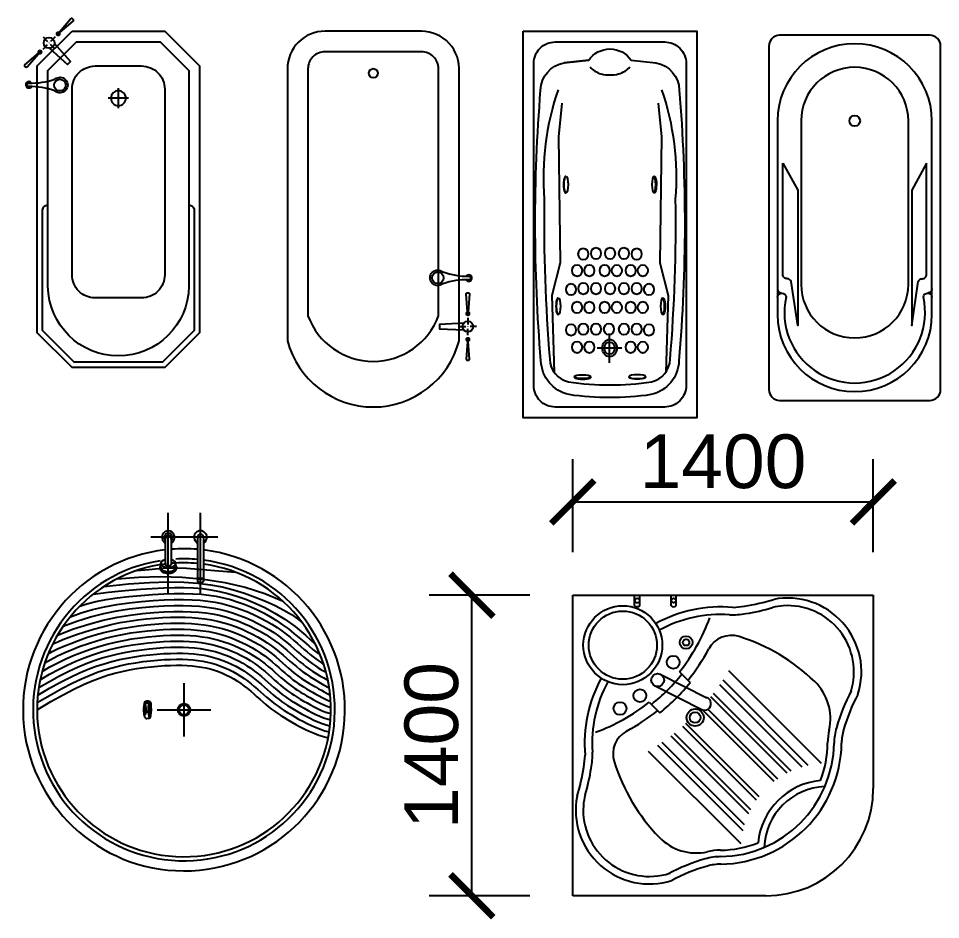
# Model space of a CAD drawing. Header units: millimetres. Extents: x 14385 to 129787, y 107826 to 186798.
# Drawn here: x 68139 to 72435, y 140286 to 144482 of the extents above; entities that cross this region are included whole.
import ezdxf

# ---------------------------------------------------------------- set-up
doc = ezdxf.new("R2010")
doc.units = ezdxf.units.MM
doc.header["$LTSCALE"] = 1000
doc.header["$PDMODE"] = 35
doc.linetypes.add('CENTER-1', pattern=[10, 6.25, -1.25, 1.25, -1.25])
doc.linetypes.add('DASHED', pattern=[0.75, 0.5, -0.25])
doc.layers.add('FF-FIXT', color=31, linetype='Continuous')
doc.layers.add('FF-TEXT', color=50, linetype='Continuous')
doc.styles.add('ar', font='arial.ttf')
doc.styles.add('ARI', font='arial.ttf', dxfattribs={"width": 0.8})
doc.dimstyles.new('1-100', dxfattribs={"dimscale": 100, "dimtxt": 2.5, "dimasz": 2, "dimexe": 2, "dimexo": 2, "dimgap": 0.6, "dimtad": 1, "dimdec": 0, "dimtxsty": 'ARI', "dimblk": 'ARCHTICK', "dimcen": 2.5, "dimclrd": 44, "dimclre": 44, "dimclrt": 50, "dimadec": 0, "dimazin": 0, "dimtfac": 1, "dimtdec": 0, "dimtmove": 0, "dimatfit": 3, "dimldrblk": 'DOT', "dimfxl": 0, "dimarcsym": 0})

# ---------------------------------------------------------------- blocks, each defined once
blk = doc.blocks.new('A$C340D4ADB')
at = {"color": 0, "linetype": 'Continuous'}
for p, q in [((0, -1400), (0, 0)), ((0, 0), (1400, 0)), ((1400, 0), (1400, -900)), ((900, -1400), (0, -1400))]:
    blk.add_line(p, q, dxfattribs=at)
at = {"color": 35, "linetype": 'Continuous'}
for p, q in [((288, -50), (288, 0)), ((312, -50), (312, 0)), ((458, -50), (458, 0)), ((482, -50), (482, 0))]:
    blk.add_line(p, q, dxfattribs=at)
at = {"color": 33, "linetype": 'Continuous'}
for p, q in [((407.1, -368.1), (625.3, -477.7)), ((497.8, -356.4), (547.6, -406.2)), ((383.2, -422.6), (601.3, -532.2)), ((356.4, -497.8), (406.2, -547.6))]:
    blk.add_line(p, q, dxfattribs=at)
at = {"color": 39}
for p, q in [((725.8, -351), (1157.2, -782.5)), ((684.3, -415.6), (1067.8, -799.1)), ((698.6, -394.5), (1095.7, -791.6)), ((642, -472.3), (997.6, -827.9)), ((654.4, -456.4), (1016.5, -818.6)), ((604.2, -533.5), (937.4, -866.7)), ((629.8, -530.8), (953.7, -854.7)), ((525.7, -596.4), (866.7, -937.4)), ((472.3, -642), (827.9, -997.6)), ((510.8, -609.8), (854.7, -953.7)), ((415.6, -684.3), (799.1, -1067.8)), ((456.4, -654.4), (818.6, -1016.5)), ((351, -725.8), (782.5, -1157.2)), ((394.5, -698.6), (791.6, -1095.7))]:
    blk.add_line(p, q, dxfattribs=at)
at = {"color": 35, "linetype": 'Continuous'}
for centre, radius in [((300, -25), 10.9), ((470, -25), 10.5), ((570, -570), 40), ((570, -570), 25)]:
    blk.add_circle(centre, radius, dxfattribs=at)
at = {"color": 0, "linetype": 'Continuous'}
blk.add_circle((233, -233), 183.9, dxfattribs=at)
at = {"color": 33, "linetype": 'Continuous'}
for centre, radius in [((233, -233), 158.9), ((528, -220.2), 30), ((528, -220.2), 15), ((467.8, -312.4), 30), ((395.4, -395.4), 30), ((312.4, -467.8), 30), ((220.2, -528), 30)]:
    blk.add_circle(centre, radius, dxfattribs=at)
at = {"color": 0, "linetype": 'Continuous'}
for centre, radius, start, end in [((634.2, 970.5), 1035.3, 279.2425, 286.9623), ((1001.1, -357.4), 343.8, 342.2749, 100.8814), ((690.6, -690.6), 635.8, 85.0385, 118.5509), ((720.1, 442.1), 500, 272.9229, 279.2425), ((634.2, 970.5), 1070.3, 279.2425, 286.0472), ((996.4, -288.8), 240, 93.9454, 106.0472), ((1001.1, -357.4), 308.8, 342.2749, 93.9454), ((690.6, -690.6), 600.8, 86.1931, 118.5955), ((746.5, 148.3), 240, 266.1931, 275.1211), ((720.1, 442.1), 535, 275.1211, 279.2425), ((690.6, -690.6), 635.8, 151.4491, 184.9615), ((690.6, -690.6), 600.8, 151.4045, 183.8069), ((2059.1, -854.1), 864.1, 151.7815, 164.1075), ((2059.1, -854.1), 829.1, 151.7815, 164.1075), ((1492.5, -692.8), 275, 164.1075, 179.1713), ((1492.5, -692.8), 240, 164.1075, 179.1713), ((681, -681), 536.6, 270.8287, 359.1713), ((681, -681), 571.6, 270.8287, 359.1713), ((-442.1, -720.1), 500, 350.7575, 357.0771), ((-442.1, -720.1), 535, 350.7575, 354.8789), ((-148.3, -746.5), 240, 354.8789, 3.8069), ((-970.5, -634.2), 1035.3, 343.0377, 350.7575), ((-970.5, -634.2), 1070.3, 343.9528, 350.7575), ((900, -900), 500, 270, 0), ((357.4, -1001.1), 343.8, 169.1186, 287.7251), ((288.8, -996.4), 240, 163.9528, 176.0546), ((357.4, -1001.1), 308.8, 176.0546, 287.7251), ((854.1, -2059.1), 864.1, 105.8925, 118.2185), ((692.8, -1492.5), 275, 90.8287, 105.8925), ((854.1, -2059.1), 829.1, 105.8925, 118.2185), ((692.8, -1492.5), 240, 90.8287, 105.8925)]:
    blk.add_arc(centre, radius, start, end, dxfattribs=at)
at = {"color": 35, "linetype": 'Continuous'}
for centre, radius, start, end in [((300, -27.9), 25.1, 241.4483, 298.5517), ((470, -36), 18.4, 229.3955, 310.6045), ((739, -307.5), 120, 72.5635, 151.6425), ((507.8, -1043.6), 891.6, 46.0017, 72.5635), ((-198.6, 198.6), 945.5, 321.0712, 331.6425), ((960.4, -574.9), 240, 347.5088, 46.0017), ((-198.6, 198.6), 945.5, 298.3575, 308.9288), ((307.5, -739), 120, 118.3575, 197.4365), ((1492.5, -692.8), 305, 167.5088, 179.1713), ((681, -681), 506.6, 338.9412, 359.1713), ((1043.6, -507.8), 891.6, 197.4365, 223.9983), ((1185.6, -1185.6), 324.2, 95.6405, 174.3595), ((1185.6, -1185.6), 294.2, 92.1649, 177.8351), ((574.9, -960.4), 240, 223.9983, 282.4912), ((681, -681), 506.6, 270.8287, 291.0588), ((692.8, -1492.5), 305, 90.8287, 102.4912)]:
    blk.add_arc(centre, radius, start, end, dxfattribs=at)
at = {"color": 33, "linetype": 'Continuous'}
for centre, radius, start, end in [((-198.6, 198.6), 890.5, 321.4478, 340.0302), ((-198.6, 198.6), 905.5, 308.6595, 321.3405), ((-198.6, 198.6), 960.5, 315, 320.9761), ((-198.6, 198.6), 890.5, 289.9698, 308.5522), ((-198.6, 198.6), 960.5, 309.0239, 315), ((614.2, -505.2), 30, 238.2263, 73.3359)]:
    blk.add_arc(centre, radius, start, end, dxfattribs=at)
blk = doc.blocks.new('做成ACAD TuKuai0254')
at = {"color": 39, "linetype": 'Continuous'}
for p, q in [((-99.2, 1664.6), (-214.1, 1652.7)), ((-2.1, 256.4), (-2.1, 392.4)), ((55.6, 324.4), (-59.7, 324.4))]:
    blk.add_line(p, q, dxfattribs=at)
at = {"linetype": 'Continuous'}
blk.add_lwpolyline([(-405, 1800), (405, 1800), (405, 0), (-405, 0)], close=True, dxfattribs=at)
blk.add_lwpolyline([(-255, 1750), (255, 1750, -0.414214), (355, 1650), (355, 150, -0.414214), (255, 50), (-255, 50, -0.414214), (-355, 150), (-355, 1650, -0.414214)], format="xyb", close=True, dxfattribs=at)
at = {"color": 33, "linetype": 'Continuous'}
blk.add_lwpolyline([(-99.2, 1664.6, -0.530187), (99.2, 1664.6), (214.1, 1652.7, -0.356255), (323.1, 1525.2, -0.041284), (321.4, 265.8, -0.343281), (190.7, 107.6, -0.073396), (-190.7, 107.6, -0.343281), (-321.4, 265.8, -0.041284), (-323.1, 1525.2, -0.356255), (-214.1, 1652.7), (-99.2, 1664.6)], format="xyb", dxfattribs=at)
at = {"color": 35, "linetype": 'Continuous'}
blk.add_lwpolyline([(-241.6, 1527.5, 0.104012), (-306, 1017.9, 0.024414), (-280.5, 273, 0.342901), (-193.6, 167.4, 0.074513), (193.6, 167.4, 0.342901), (280.5, 273, 0.024414), (306, 1017.9, 0.104012), (241.6, 1527.5, -1.403764)], format="xyb", dxfattribs=at)
at = {"color": 39, "linetype": 'Continuous'}
for points in [[(-224.2, 1465.1), (-239.6, 1307.6), (-232, 720.9), (-271.5, 569.9), (-259.6, 211.1)], [(224.2, 1465.1), (239.6, 1307.6), (232, 720.9), (271.5, 569.9), (259.6, 211.1)]]:
    blk.add_lwpolyline(points, dxfattribs=at)
for centre, major_axis, ratio, start_param, end_param in [((-38, 1689.6), (0, 84.8), 0.847222, 2.287321, 2.668584), ((38, 1689.6), (0, 84.8), 0.847222, 3.614601, 3.995864), ((-15.1, 1742.4), (0, 144.1), 0.847222, 2.668584, 2.932708), ((0, 1826.3), (0, 230), 0.847222, 2.932708, 3.141593), ((0, 1826.3), (0, 230), 0.847222, 3.141593, 3.350477), ((15.1, 1742.4), (0, 144.1), 0.847222, 3.350477, 3.614601), ((-207, 1085.8), (0, 38.3), 0.246195, 6.160095, 9.575607), ((-242.3, 519.2), (0, 38.3), 0.246195, 6.160095, 9.575607), ((-127.8, 188.7), (-38.3, 0), 0.246195, 6.160095, 9.575607)]:
    blk.add_ellipse(centre, major_axis=major_axis, ratio=ratio, start_param=start_param, end_param=end_param, dxfattribs=at)
for centre, major_axis, ratio in [((-204.5, 1086), (0, 38.3), 0.235898), ((-124.7, 762.5), (0, 27), 0.847222), ((-64.8, 765.3), (0, 27), 0.847222), ((0.7, 765.3), (0, 27), 0.847222), ((64.8, 765.3), (0, 27), 0.847222), ((124.7, 762.5), (0, 27), 0.847222), ((-153.1, 685.3), (0, 27), 0.847222), ((-96.1, 685.3), (0, 27), 0.847222), ((-25, 685.3), (0, 27), 0.847222), ((32, 685.3), (0, 27), 0.847222), ((96.1, 685.3), (0, 27), 0.847222), ((153.1, 685.3), (0, 27), 0.847222), ((-181.4, 597.5), (0, 27), 0.847222), ((-124.5, 601.2), (0, 27), 0.847222), ((-64.8, 601.2), (0, 27), 0.847222), ((0.7, 601.2), (0, 27), 0.847222), ((64.8, 601.2), (0, 27), 0.847222), ((124.5, 601.2), (0, 27), 0.847222), ((181.4, 597.5), (0, 27), 0.847222), ((-239.8, 519.3), (0, 38.3), 0.235898), ((-153.1, 513.8), (0, 27), 0.847222), ((-96.1, 513.8), (0, 27), 0.847222), ((-25, 513.8), (0, 27), 0.847222), ((32, 513.8), (0, 27), 0.847222), ((96.1, 513.8), (0, 27), 0.847222), ((153.1, 513.8), (0, 27), 0.847222), ((-181.4, 408.9), (0, 27), 0.847222), ((-124.5, 412.6), (0, 27), 0.847222), ((-64.8, 412.6), (0, 27), 0.847222), ((-5.1, 412.6), (0, 27), 0.847222), ((64.8, 412.6), (0, 27), 0.847222), ((124.5, 412.6), (0, 27), 0.847222), ((181.4, 408.9), (0, 27), 0.847222), ((-153.1, 328.5), (0, 27), 0.847222), ((-96.1, 328.5), (0, 27), 0.847222), ((96.1, 328.5), (0, 27), 0.847222), ((153.1, 328.5), (0, 27), 0.847222), ((-128, 191.3), (-38.3, 0), 0.235898)]:
    blk.add_ellipse(centre, major_axis=major_axis, ratio=ratio, dxfattribs=at)
at = {"color": 39, "linetype": 'Continuous', "extrusion": (0, 0, -1)}
for centre, major_axis in [((204.5, 1086), (0, 38.3)), ((245, 519.3), (0, 38.3)), ((128, 191.3), (38.3, 0))]:
    blk.add_ellipse(centre, major_axis=major_axis, ratio=0.235898, dxfattribs=at)
for centre, major_axis in [((207, 1085.8), (0, 38.3)), ((247.5, 519.2), (0, 38.3)), ((127.8, 188.7), (38.3, 0))]:
    blk.add_ellipse(centre, major_axis=major_axis, ratio=0.246195, start_param=6.160095, end_param=9.575607, dxfattribs=at)
at = {"color": 35, "linetype": 'Continuous'}
for major_axis in [(0, 40.2), (0, 28.4)]:
    blk.add_ellipse((-2.1, 324.3), major_axis=major_axis, ratio=0.847222, dxfattribs=at)
blk = doc.blocks.new('做成ACAD TuKuai0253')
at = {"linetype": 'Continuous'}
blk.add_lwpolyline([(-350, 0), (350, 0, 0.414214), (400, 50), (400, 1650, 0.414214), (350, 1700), (-350, 1700, 0.414214), (-400, 1650), (-400, 50, 0.414214)], format="xyb", close=True, dxfattribs=at)
at = {"color": 33, "linetype": 'Continuous'}
for points in [[(-360, 1301.7), (-360, 399.7, 0.997226), (360, 399.7), (360, 1301.7, 0.997226), (-360, 1301.7, 1.002782)], [(-360, 519.7, 0.414214), (-340, 499.7, 1)], [(360, 519.7, -0.414214), (340, 499.7, -1)], [(-360, 479.7, -1), (-320, 479.7, 1.24688), (320, 479.7, -1), (360, 479.7, 0)]]:
    blk.add_lwpolyline(points, format="xyb", dxfattribs=at)
at = {"color": 35, "linetype": 'Continuous'}
blk.add_lwpolyline([(-250, 1301.7), (-250, 539.7, 0.996008), (250, 539.7), (250, 1301.7, 0.996008), (-250, 1301.7, 0.002)], format="xyb", dxfattribs=at)
at = {"color": 39, "linetype": 'Continuous'}
for points in [[(-334.6, 1104.7), (-265.7, 978.4), (-265.7, 348.8), (-295.9, 553.2, 0.312485), (-314.6, 566.2, -0.414214), (-334.6, 586.2), (-334.6, 1104.7)], [(334.6, 1104.7), (265.7, 978.4), (265.7, 348.8), (295.9, 553.2, -0.312485), (314.6, 566.2, 0.414214), (334.6, 586.2), (334.6, 1104.7)]]:
    blk.add_lwpolyline(points, format="xyb", dxfattribs=at)
blk.add_circle((0, 1301.5), 25, dxfattribs=at)
blk = doc.blocks.new('做成ACAD TuKuai0068')
at = {"linetype": 'Continuous'}
for points in [[(-69.2, 130.3), (-151.5, 124.3, -0.422988), (-156.7, 129.3), (-156.7, 134.3, -0.422988), (-151.5, 139.3), (-69.2, 133.3)], [(69.2, 130.3), (151.5, 124.3, 0.422988), (156.7, 129.3), (156.7, 134.3, 0.422988), (151.5, 139.3), (69.2, 133.3)]]:
    blk.add_lwpolyline(points, format="xyb", dxfattribs=at)
at = {"color": 8, "linetype": 'Continuous'}
for points, const_width in [([(-60.2, 137.8, -1), (-60.2, 125.8, -1)], 12), ([(-1.2, 131.8, 1), (1.2, 131.8, 1)], 2.5), ([(60.2, 137.8, 1), (60.2, 125.8, 1)], 12)]:
    blk.add_lwpolyline(points, format="xyb", close=True, dxfattribs=dict(at, const_width=const_width))
for points in [[(-40, 131.8), (-10, 131.8)], [(0, 171.8), (0, 141.8)], [(40, 131.8), (10, 131.8)], [(0, 91.8), (0, 121.8)]]:
    blk.add_lwpolyline(points, dxfattribs=at)
at = {"linetype": 'Continuous'}
blk.add_lwpolyline([(-15.9, 112.5), (-10, 0), (10, 0), (15.9, 112.5)], dxfattribs=at)
blk.add_circle((0, 131.8), 25, dxfattribs=at)
blk = doc.blocks.new('做成ACAD TuKuai0071')
at = {"linetype": 'Continuous'}
blk.add_lwpolyline([(-6.9, 144.6, -1.069022), (9.2, 144.4, 0.091168), (27.5, 23.6, -2.176466), (-27.5, 23.6, 0.091965), (-6.9, 144.6, 137.730574)], format="xyb", dxfattribs=at)
at = {"color": 8, "linetype": 'Continuous'}
blk.add_circle((0, 0), 27.1, dxfattribs=at)
at = {"linetype": 'Continuous'}
blk.add_arc((1.2, 144.3), 14.8, 301.9688, 235.9087, dxfattribs=at)
blk = doc.blocks.new('做成ACAD TuKuai0370')
at = {"linetype": 'Continuous'}
for points in [[(-189.9, -400, 0.436494), (0, -224.7), (0, 224.7, 0.414214), (-175.3, 400), (-1441.7, 400, 0.770383), (-1441.7, -400), (-182.6, -400)], [(-175.3, -304.3, 0.414214), (-95.6, -224.7), (-95.6, 224.7, 0.414214), (-175.3, 304.3), (-1324.8, 304.3, 0.698236), (-1324.8, -304.3), (-175.3, -304.3)]]:
    blk.add_lwpolyline(points, format="xyb", dxfattribs=at)
blk.add_circle((-195.6, 0), 21.2, dxfattribs=at)
at = {"linetype": 'Continuous', "rotation": 180}
for name, p in [('做成ACAD TuKuai0071', (-1148.2, -301)), ('做成ACAD TuKuai0068', (-1375.3, -309.1))]:
    blk.add_blockref(name, p, dxfattribs=at)
blk = doc.blocks.new('做成ACAD TuKuai0369')
at = {"color": 39, "linetype": 'Continuous'}
for p, q in [((312, 47.6), (312, -47.6)), ((358.4, 0), (265.6, 0))]:
    blk.add_line(p, q, dxfattribs=at)
at = {"linetype": 'Continuous'}
for points in [[(0, -216), (0, 216), (162, 378), (1404, 378), (1566, 216), (1566, -216), (1404, -378), (162, -378), (0, -216)], [(79.5, -320.5), (154.9, -236.8), (140.7, -222.6), (57, -298)]]:
    blk.add_lwpolyline(points, dxfattribs=at)
at = {"color": 39, "linetype": 'Continuous'}
blk.add_lwpolyline([(809.5, 328, -0.433873), (833.8, 353), (1393.6, 353), (1541, 205.6), (1541, -205.6), (1393.6, -353), (832.9, -353, -0.421817), (809.5, -328, 0.421817)], format="xyb", dxfattribs=at)
at = {"color": 33, "linetype": 'Continuous'}
blk.add_lwpolyline([(1188, 328, -0.987805), (1188, -328), (182.7, -328), (50, -195.3), (50, 195.3), (182.7, 328), (1188, 328)], format="xyb", dxfattribs=at)
at = {"color": 35, "linetype": 'Continuous'}
blk.add_lwpolyline([(162, -108), (162, 108, -0.414214), (270, 216), (1134, 216, -0.414214), (1242, 108), (1242, -108, -0.414214), (1134, -216), (270, -216, -0.414214), (162, -108, -1)], format="xyb", dxfattribs=at)
at = {"linetype": 'Continuous'}
for points in [[(6.7, -272.9), (-47.3, -210.5, 0.422988), (-54.4, -210.4), (-57.9, -213.9, 0.422988), (-57.8, -221), (4.6, -275)], [(257.7, -417, -1.069022), (241.6, -416.9, 0.091168), (223.3, -296.1, -2.176466), (278.3, -296.1, 0.091965), (257.7, -417, 137.730574)], [(104.6, -370.7), (167, -424.7, -0.422988), (167.1, -431.9), (163.6, -435.4, -0.422988), (156.4, -435.3), (102.4, -372.9)]]:
    blk.add_lwpolyline(points, format="xyb", dxfattribs=at)
at = {"color": 8, "linetype": 'Continuous'}
for points, const_width in [([(7.8, -284.6, 1), (16.3, -276.1, 1)], 12), ([(55.5, -323.8, 1), (53.7, -322, 1)], 2.5), ([(92.9, -369.7, -1), (101.4, -361.2, -1)], 12)]:
    blk.add_lwpolyline(points, format="xyb", close=True, dxfattribs=dict(at, const_width=const_width))
at = {"color": 39, "linetype": 'Continuous'}
for points in [[(26.3, -294.6), (47.5, -315.8)], [(82.9, -294.6), (61.7, -315.8)], [(26.3, -351.2), (47.5, -330)], [(82.9, -351.2), (61.7, -330)]]:
    blk.add_lwpolyline(points, dxfattribs=at)
blk.add_circle((250.8, -272.5), 27.1, dxfattribs=at)
at = {"linetype": 'Continuous'}
blk.add_circle((54.6, -322.9), 25, dxfattribs=at)
blk.add_arc((249.6, -416.8), 14.8, 121.9688, 55.9087, dxfattribs=at)
at = {"color": 39, "linetype": 'Continuous', "extrusion": (0, 0, -1)}
blk.add_ellipse((312, 0), major_axis=(24.6, 24.6), ratio=1, start_param=-0.785398, end_param=5.497787, dxfattribs=at)
blk = doc.blocks.new('_ArchTick')
at = {"color": 0, "linetype": 'ByBlock', "const_width": 0.15}
blk.add_lwpolyline([(-0.5, -0.5), (0.5, 0.5)], dxfattribs=at)
blk = doc.blocks.new('*D471')
at = {"layer": 'DEFPOINTS', "color": 0}
for p in [(70251.5, 141796.6), (70721.5, 141796.6), (70721.5, 140396.6)]:
    blk.add_point(p, dxfattribs=at)
at = {"layer": 'FF-TEXT', "color": 44, "lineweight": -2}
for p, q in [((70521.5, 141796.6), (70051.5, 141796.6)), ((70251.5, 140396.6), (70251.5, 141796.6)), ((70521.5, 140396.6), (70051.5, 140396.6))]:
    blk.add_line(p, q, dxfattribs=at)
at = {"layer": 'FF-TEXT', "color": 44, "lineweight": -2, "xscale": 200, "yscale": 200, "zscale": 200}
for p, rotation in [((70251.5, 141796.6), 90), ((70251.5, 140396.6), 270)]:
    blk.add_blockref('_ArchTick', p, dxfattribs=dict(at, rotation=rotation))
at = {"layer": 'FF-TEXT', "color": 50, "insert": (70063.9, 141096.6), "char_height": 250, "attachment_point": 5, "rotation": 90, "style": 'ar'}
blk.add_mtext('1400', dxfattribs=at)
blk = doc.blocks.new('_Dot')
at = {"color": 0, "linetype": 'ByBlock', "lineweight": -2}
blk.add_line((-0.5, 0), (-1, 0), dxfattribs=at)
at = {"color": 0, "linetype": 'ByBlock', "const_width": 0.5}
blk.add_lwpolyline([(-0.25, 0, 1), (0.25, 0, 1)], format="xyb", close=True, dxfattribs=at)
blk = doc.blocks.new('*D472')
at = {"layer": 'DEFPOINTS', "color": 0}
for p in [(72121.5, 142230.6), (70721.5, 141796.6), (72121.5, 141796.6)]:
    blk.add_point(p, dxfattribs=at)
at = {"layer": 'FF-TEXT', "color": 44, "lineweight": -2}
for p, q in [((70721.5, 141996.6), (70721.5, 142430.6)), ((72121.5, 141996.6), (72121.5, 142430.6)), ((70721.5, 142230.6), (72121.5, 142230.6))]:
    blk.add_line(p, q, dxfattribs=at)
at = {"layer": 'FF-TEXT', "color": 44, "lineweight": -2, "xscale": 200, "yscale": 200, "zscale": 200, "rotation": 180}
blk.add_blockref('_ArchTick', (70721.5, 142230.6), dxfattribs=at)
at = {"layer": 'FF-TEXT', "color": 44, "lineweight": -2, "xscale": 200, "yscale": 200, "zscale": 200}
blk.add_blockref('_ArchTick', (72121.5, 142230.6), dxfattribs=at)
at = {"layer": 'FF-TEXT', "color": 50, "insert": (71421.5, 142418.2), "char_height": 250, "attachment_point": 5, "style": 'ar'}
blk.add_mtext('1400', dxfattribs=at)
blk = doc.blocks.new('A$C79C57A39')
at = {"color": 39, "linetype": 'Continuous'}
for p, q in [((288.7, 625.2), (288.7, 646.2)), ((292.5, 625.4), (292.5, 646.4)), ((275.4, 642.7), (327.4, 642.7))]:
    blk.add_line(p, q, dxfattribs=at)
at = {"color": 39, "linetype": 'CENTER-1', "ltscale": 5}
for p, q in [((1103.2, 302.6), (1103.2, 614.1)), ((299.8, 584.9), (299.8, 335.7)), ((836.1, 533.3), (1217, 533.3)), ((424.4, 460.3), (175.2, 460.3)), ((836.1, 383.3), (1217, 383.3))]:
    blk.add_line(p, q, dxfattribs=at)
at = {"linetype": 'Continuous'}
for p, q in [((943, 562.1), (939.5, 555.5)), ((945, 564.9), (943, 562.1)), ((949.5, 568.9), (945, 564.9)), ((953.6, 570.7), (949.5, 568.9)), ((956.7, 571.1), (953.6, 570.7)), ((961.8, 571.1), (956.7, 571.1)), ((961.8, 571.1), (956.7, 571.1)), ((963.6, 571), (961.8, 571.1)), ((961.8, 568.3), (981.7, 568.3)), ((967.1, 569.9), (963.6, 571)), ((969.8, 568.3), (967.1, 569.9)), ((981.7, 568.3), (969.8, 568.3)), ((1091.3, 560.8), (1079.5, 551.7)), ((1103.2, 563.3), (1091.3, 560.8)), ((1115.7, 560.6), (1103.2, 563.3)), ((1124.3, 554.7), (1115.7, 560.6)), ((936.1, 535.9), (935.5, 530.2)), ((935.5, 530.2), (936.6, 521.1)), ((937.7, 550.2), (936.1, 542.7)), ((936.1, 542.7), (936.1, 535.9)), ((936.6, 521.1), (937.5, 517)), ((937.5, 517), (939.6, 511)), ((939.5, 555.5), (937.7, 550.2)), ((1094.2, 547.3), (975, 547.3)), ((1094.2, 519.3), (975, 519.3)), ((1079.5, 551.7), (1076.7, 547.3)), ((1076.7, 519.3), (1081, 513.2)), ((1129.4, 548), (1124.3, 554.7)), ((1126.9, 514.9), (1131.5, 523.2)), ((1132, 541.9), (1129.4, 548)), ((1131.5, 523.2), (1133.2, 533.3)), ((1133.2, 535.9), (1132, 541.9)), ((1133.2, 533.3), (1133.2, 535.9)), ((939.6, 511), (942.1, 506)), ((942.1, 506), (946.7, 500)), ((946.7, 500), (950.4, 497.3)), ((950.4, 497.3), (953.8, 495.9)), ((953.8, 495.9), (956.7, 495.6)), ((961.8, 495.6), (956.7, 495.6)), ((956.7, 495.6), (959.3, 495.6)), ((959.3, 495.6), (961.8, 495.6)), ((961.8, 498.3), (981.7, 498.3)), ((961.8, 495.6), (965, 496)), ((965, 496), (968.3, 497.4)), ((968.3, 497.4), (969.8, 498.3)), ((969.8, 498.3), (981.7, 498.3)), ((1081, 513.2), (1089.2, 506.8)), ((1089.2, 506.8), (1097.5, 503.9)), ((1097.5, 503.9), (1107.8, 503.7)), ((1107.8, 503.7), (1120.2, 508.6)), ((1120.2, 508.6), (1126.9, 514.9)), ((893.5, 387.5), (893.3, 385.2)), ((894.3, 392), (893.5, 387.5)), ((895, 394.3), (894.3, 392)), ((895.7, 395.6), (895, 394.3)), ((896.5, 396.7), (895.7, 395.6)), ((897.2, 397.2), (896.5, 396.7)), ((898, 397.3), (897.2, 397.2)), ((908.2, 397.3), (898, 397.3)), ((908.2, 397.3), (898, 397.3)), ((908.2, 369.3), (908.2, 397.3)), ((908.2, 396.3), (908.2, 397.3)), ((911.2, 396.3), (908.2, 396.3)), ((911.2, 396.3), (908.2, 396.3)), ((1103.2, 397.3), (911.2, 397.3)), ((911.2, 369.3), (911.2, 397.3)), ((911.2, 397.3), (911.2, 396.3)), ((1079.2, 401.2), (1076.7, 397.3)), ((1082.2, 404.7), (1079.2, 401.2)), ((1087.6, 408.9), (1082.2, 404.7)), ((1095.3, 412.3), (1087.6, 408.9)), ((1103.2, 412.9), (1095.3, 412.3)), ((1108.5, 412.9), (1103.2, 412.9)), ((1115.8, 410.6), (1108.5, 412.9)), ((1122.2, 406.6), (1115.8, 410.6)), ((1127.1, 401.6), (1122.2, 406.6)), ((1130.5, 395.8), (1127.1, 401.6)), ((1132.5, 390.1), (1130.5, 395.8)), ((1132.6, 383.3), (1132.5, 390.1)), ((893.3, 385.2), (893.3, 383.3)), ((893.3, 383.3), (893.3, 380.6)), ((893.3, 380.6), (893.9, 376.2)), ((893.9, 376.2), (894.9, 372.6)), ((894.9, 372.6), (896.1, 370.4)), ((896.1, 370.4), (896.7, 369.8)), ((896.7, 369.8), (897.5, 369.4)), ((897.5, 369.4), (898, 369.3)), ((908.2, 369.3), (898, 369.3)), ((898, 369.3), (908.2, 369.3)), ((911.2, 370.3), (908.2, 370.3)), ((908.2, 369.3), (908.2, 370.3)), ((908.2, 370.3), (911.2, 370.3)), ((911.2, 370.3), (911.2, 369.3)), ((1103.2, 369.3), (911.2, 369.3)), ((1076.7, 369.3), (1082.1, 362)), ((1082.1, 362), (1089.8, 356.5)), ((1089.8, 356.5), (1098.7, 353.7)), ((1098.7, 353.7), (1103.2, 353.7)), ((1103.2, 353.7), (1111.5, 354.5)), ((1111.5, 354.5), (1121.3, 359.4)), ((1121.3, 359.4), (1127.4, 365.6)), ((1127.4, 365.6), (1131, 371.9)), ((1131, 371.9), (1132.6, 376.9)), ((1132.6, 376.9), (1132.6, 383.3))]:
    blk.add_line(p, q, dxfattribs=at)
at = {"color": 39, "linetype": 'DASHED', "ltscale": 30}
for points in [[(299.8, 1144.6), (337.8, 1080.2), (369.7, 1023.5), (396.1, 973.4), (417.7, 928.7), (435.3, 888.3), (449.4, 851.1), (460.9, 816), (470.5, 781.8), (478.6, 747.7), (485.7, 713.6), (491.6, 679.7), (496.4, 646.4), (500.3, 613.8), (503.3, 582.2), (505.4, 551.8), (506.7, 522.8), (507.3, 495.5), (507.2, 469.7), (506.3, 445.2), (504.6, 421.9), (502.1, 399.7), (498.9, 378.4), (494.8, 357.9), (489.9, 337.9), (484.1, 318.4), (477.5, 299.3), (470, 280.7), (461.8, 262.6), (452.9, 244.9), (443.3, 227.7), (432.9, 211), (422, 194.9), (410.4, 179.2), (398.3, 164), (386, 149.3), (373.5, 134.8), (360.9, 120.7), (348.6, 106.8), (336.5, 93.1), (325, 79.4), (314, 65.8), (303.4, 52.1), (293.3, 38.1), (283.3, 23.6), (273.4, 8.6), (263.5, -7.3), (253.4, -24), (242.9, -41.9), (232, -61), (221, -81.2), (210.2, -102.2), (199.9, -123.7), (190.4, -145.7), (182, -167.8), (175, -189.9), (169.9, -211.7)], [(333.1, 1143.8), (368.5, 1083.8), (398.5, 1030.1), (423.7, 981.8), (444.6, 938), (461.8, 897.8), (476, 860.2), (487.7, 824.3), (497.5, 789.2), (506, 754.1), (513.2, 719), (519.2, 684.3), (524.2, 650.1), (528.2, 616.6), (531.2, 584.1), (533.4, 552.8), (534.7, 522.9), (535.3, 494.6), (535.1, 467.9), (534.2, 442.4), (532.4, 418.2), (529.8, 395), (526.3, 372.7), (522, 351.1), (516.8, 330.1), (510.7, 309.5), (503.7, 289.4), (495.8, 269.7), (487.2, 250.6), (477.8, 232), (467.8, 213.9), (457, 196.4), (445.7, 179.6), (433.8, 163.4), (421.4, 147.7), (408.9, 132.6), (396.2, 117.9), (383.5, 103.6), (371.1, 89.6), (359, 75.9), (347.5, 62.4), (336.6, 48.9), (326.2, 35.5), (316.2, 21.8), (306.5, 7.7), (296.9, -6.9), (287.3, -22.2), (277.5, -38.4), (267.4, -55.7), (256.9, -74), (246.3, -93.4), (235.9, -113.5), (226, -134.1), (216.9, -154.9), (208.9, -175.7), (202.4, -196.3), (197.6, -216.4)], [(367.5, 1141.3), (399.9, 1086.1), (427.8, 1035.9), (451.5, 989.7), (471.6, 947.1), (488.5, 907.1), (502.6, 869.2), (514.5, 832.6), (524.6, 796.5), (533.3, 760.5), (540.7, 724.5), (546.9, 688.9), (552, 653.7), (556.1, 619.4), (559.2, 586), (561.4, 553.8), (562.7, 523), (563.3, 493.8), (563.1, 466.1), (562.1, 439.7), (560.2, 414.5), (557.5, 390.3), (553.8, 366.9), (549.3, 344.3), (543.7, 322.2), (537.3, 300.6), (529.9, 279.4), (521.6, 258.7), (512.6, 238.6), (502.8, 219), (492.3, 200.1), (481.1, 181.8), (469.4, 164.3), (457.2, 147.5), (444.6, 131.4), (431.7, 115.9), (418.9, 101), (406.1, 86.5), (393.6, 72.5), (381.5, 58.8), (370, 45.3), (359.2, 32.1), (349, 18.8), (339.2, 5.5), (329.7, -8.2), (320.3, -22.4), (311, -37.2), (301.6, -52.8), (291.9, -69.4), (281.8, -87), (271.6, -105.6), (261.7, -124.8), (252.2, -144.3), (243.6, -163.8), (236, -183.2), (229.9, -202), (225.5, -220.1)], [(403, 1136.8), (432.1, 1087.2), (457.5, 1040.8), (479.6, 997.2), (498.7, 955.9), (515.2, 916.4), (529.2, 878.2), (541.3, 840.8), (551.6, 803.8), (560.6, 766.9), (568.2, 730), (574.6, 693.4), (579.8, 657.4), (584, 622.2), (587.2, 587.9), (589.4, 554.8), (590.8, 523.1), (591.3, 493), (591.1, 464.3), (590, 436.9), (588, 410.7), (585.1, 385.5), (581.3, 361.2), (576.5, 337.5), (570.7, 314.4), (563.9, 291.7), (556.1, 269.5), (547.4, 247.8), (537.9, 226.6), (527.7, 206.1), (516.8, 186.3), (505.2, 167.2), (493.1, 149), (480.5, 131.6), (467.7, 115), (454.6, 99.2), (441.6, 84), (428.7, 69.4), (416.1, 55.3), (404, 41.6), (392.5, 28.3), (381.8, 15.2), (371.7, 2.2), (362.1, -10.8), (352.9, -24.1), (343.8, -37.8), (334.8, -52.1), (325.7, -67.1), (316.4, -83.1), (306.7, -100.1), (297, -117.8), (287.4, -136), (278.4, -154.3), (270.2, -172.5), (263.2, -190.1), (257.6, -206.9), (253.7, -222.6)], [(439.9, 1130.1), (465.2, 1086.8), (487.9, 1044.9), (508.1, 1004.2), (526.1, 964.5), (541.9, 925.5), (555.9, 887.1), (568.1, 849.1), (578.7, 811.2), (587.9, 773.3), (595.7, 735.5), (602.3, 698), (607.6, 661.1), (611.9, 625), (615.1, 589.8), (617.4, 555.8), (618.8, 523.2), (619.3, 492.1), (619, 462.5), (617.9, 434.2), (615.8, 407), (612.8, 380.8), (608.8, 355.4), (603.7, 330.7), (597.6, 306.6), (590.5, 282.8), (582.3, 259.5), (573.2, 236.8), (563.3, 214.6), (552.6, 193.2), (541.3, 172.5), (529.3, 152.6), (516.8, 133.7), (503.9, 115.7), (490.8, 98.7), (477.5, 82.5), (464.3, 67.1), (451.3, 52.3), (438.6, 38.1), (426.5, 24.5), (415.1, 11.2), (404.4, -1.7), (394.5, -14.4), (385.1, -27.1), (376, -40), (367.3, -53.3), (358.6, -67), (349.8, -81.5), (340.8, -96.8), (331.6, -113.1), (322.3, -130), (313.2, -147.1), (304.6, -164.2), (297, -180.8), (290.4, -196.5), (285.4, -211), (282.1, -223.9)], [(478.3, 1120.9), (499.3, 1084.7), (518.8, 1047.9), (536.9, 1010.5), (553.6, 972.7), (568.8, 934.5), (582.6, 896), (594.9, 857.3), (605.7, 818.5), (615.2, 779.7), (623.2, 740.9), (629.9, 702.6), (635.4, 664.8), (639.8, 627.7), (643.1, 591.7), (645.4, 556.8), (646.8, 523.3), (647.3, 491.3), (647, 460.7), (645.8, 431.4), (643.6, 403.2), (640.4, 376), (636.2, 349.7), (631, 323.9), (624.6, 298.7), (617.1, 273.9), (608.5, 249.6), (599, 225.8), (588.7, 202.6), (577.6, 180.2), (565.8, 158.6), (553.4, 138), (540.5, 118.4), (527.3, 99.9), (513.9, 82.4), (500.4, 65.8), (487, 50.1), (473.8, 35.2), (461.1, 21), (449, 7.3), (437.6, -5.8), (427, -18.6), (417.2, -31), (408, -43.4), (399.2, -56), (390.7, -68.7), (382.3, -82), (373.9, -95.9), (365.3, -110.5), (356.5, -126.1), (347.6, -142.1), (339, -158.2), (330.9, -174), (323.8, -188.9), (317.8, -202.5), (313.3, -214.4), (310.7, -224)], [(518.5, 1108.7), (534.6, 1080.6), (550.5, 1049.6), (566.2, 1016.1), (581.3, 980.6), (595.7, 943.3), (609.3, 904.9), (621.7, 865.6), (632.8, 825.9), (642.5, 786.1), (650.7, 746.4), (657.6, 707.2), (663.2, 668.5), (667.7, 630.5), (671.1, 593.6), (673.4, 557.8), (674.8, 523.3), (675.4, 490.4), (675, 458.9), (673.7, 428.6), (671.4, 399.5), (668.1, 371.3), (663.7, 343.9), (658.2, 317.2), (651.5, 290.9), (643.7, 265), (634.8, 239.6), (624.8, 214.8), (614, 190.7), (602.5, 167.3), (590.3, 144.8), (577.5, 123.4), (564.3, 103.1), (550.7, 84), (537, 66), (523.3, 49.1), (509.7, 33.2), (496.4, 18.1), (483.6, 3.8), (471.5, -9.8), (460.1, -22.9), (449.6, -35.4), (440, -47.7), (431, -59.8), (422.4, -71.9), (414.2, -84.2), (406.1, -96.9), (398, -110.2), (389.8, -124.2), (381.4, -139), (372.9, -154.2), (364.7, -169.3), (357.2, -183.6), (350.6, -196.6), (345.3, -207.9), (341.5, -216.9), (339.6, -222.9)], [(561, 1092.8), (571.4, 1074), (583.2, 1049.7), (596, 1020.8), (609.3, 988), (622.8, 952), (636, 913.7), (648.5, 873.8), (659.9, 833.2), (669.8, 792.4), (678.2, 751.9), (685.3, 711.7), (691, 672.1), (695.6, 633.3), (699, 595.5), (701.4, 558.8), (702.8, 523.4), (703.4, 489.6), (703, 457.1), (701.6, 425.9), (699.2, 395.8), (695.7, 366.6), (691.2, 338.1), (685.4, 310.4), (678.5, 283.1), (670.3, 256.1), (661, 229.7), (650.6, 203.8), (639.4, 178.7), (627.4, 154.4), (614.8, 131), (601.6, 108.8), (588, 87.8), (574.1, 68.1), (560.1, 49.7), (546.2, 32.4), (532.4, 16.2), (519, 1), (506.1, -13.4), (494, -27), (482.6, -39.9), (472.3, -52.3), (462.7, -64.3), (453.9, -76.1), (445.6, -87.8), (437.6, -99.7), (429.9, -111.9), (422.2, -124.6), (414.3, -137.9), (406.2, -152), (398.2, -166.3), (390.5, -180.2), (383.5, -193), (377.5, -204.1), (372.8, -212.8), (369.8, -218.6), (368.7, -220.6)], [(606.3, 1072.1), (610.1, 1064.2), (617.1, 1047.9), (626.5, 1024.3), (637.7, 994.8), (650, 960.4), (662.8, 922.4), (675.3, 882.1), (686.9, 840.5), (697.1, 798.8), (705.7, 757.4), (713, 716.3), (718.9, 675.8), (723.5, 636.1), (727, 597.4), (729.4, 559.8), (730.9, 523.5), (731.4, 488.7), (730.9, 455.3), (729.5, 423.1), (727, 392), (723.4, 361.8), (718.6, 332.4), (712.7, 303.6), (705.4, 275.2), (696.9, 247.3), (687.2, 219.7), (676.4, 192.8), (664.8, 166.7), (652.3, 141.4), (639.3, 117.2), (625.7, 94.2), (611.7, 72.5), (597.5, 52.2), (583.2, 33.2), (568.8, 15.4), (554.6, -1.6), (540.5, -17.7), (526.8, -33.3), (513.5, -48.6), (500.8, -63.6), (488.7, -78.6), (477, -94), (465.5, -110.2), (454, -127.5), (442.2, -146.4), (429.8, -167.2), (416.8, -190.4), (402.8, -216.3)], [(647.8, 1049.5), (676.2, 975.2), (699.1, 904.1), (717.2, 836.3), (731, 772), (741.1, 711.2), (748.3, 654.2), (752.9, 601), (755.8, 551.9), (757.3, 506.9), (757.6, 465.5), (756.6, 427.3), (754.4, 391.8), (750.9, 358.6), (746.1, 327.1), (739.9, 296.8), (732.4, 267.4), (723.5, 238.4), (713.4, 209.8), (702.2, 181.9), (690.1, 154.7), (677.3, 128.5), (663.8, 103.4), (649.8, 79.6), (635.4, 57.2), (620.9, 36.3), (606.3, 16.9), (591.7, -1.3), (577.3, -18.5), (563.2, -34.8), (549.4, -50.4), (536.2, -65.5), (523.5, -80.3), (511.6, -95), (500.3, -109.8), (489.4, -124.8), (478.9, -140.2), (468.7, -156.3), (458.5, -173.1), (448.3, -191), (438, -210)], [(689.2, 1023.1), (713, 959.7), (732.6, 896.4), (748.2, 833.9), (760.4, 772.7), (769.7, 713.4), (776.3, 656.6), (780.9, 602.8), (783.7, 552.6), (785.3, 506.4), (785.5, 463.9), (784.5, 424.7), (782.2, 388.1), (778.5, 353.9), (773.5, 321.3), (767.1, 290.1), (759.3, 259.6), (750.1, 229.5), (739.6, 199.8), (728, 170.9), (715.5, 142.7), (702.2, 115.6), (688.3, 89.6), (673.8, 65), (659.1, 41.9), (644.3, 20.5), (629.4, 0.6), (614.6, -18), (600, -35.4), (585.8, -51.8), (572, -67.4), (558.8, -82.5), (546.2, -97.1), (534.5, -111.5), (523.6, -125.5), (513.4, -139.3), (504.1, -152.7), (495.5, -165.6), (487.7, -178.1), (480.7, -190.1), (474.4, -201.5)], [(733.4, 989.7), (751.7, 939.5), (767.2, 885.9), (779.9, 829.9), (790.2, 772.7), (798.3, 715.3), (804.5, 658.9), (808.8, 604.5), (811.7, 553.2), (813.2, 505.9), (813.5, 462.4), (812.4, 422), (810, 384.5), (806.2, 349.1), (801, 315.6), (794.4, 283.3), (786.3, 251.7), (776.7, 220.6), (765.8, 189.9), (753.8, 159.9), (740.9, 130.7), (727.1, 102.6), (712.8, 75.8), (697.9, 50.4), (682.9, 26.6), (667.7, 4.6), (652.5, -15.8), (637.5, -34.7), (622.8, -52.3), (608.4, -68.8), (594.6, -84.5), (581.4, -99.4), (569, -113.9), (557.4, -127.9), (546.9, -141.2), (537.5, -153.6), (529.4, -164.8), (522.6, -174.3), (517.4, -182), (513.9, -187.4), (512.2, -190.3)], [(781.9, 946), (793.4, 912.4), (803.6, 870.9), (812.7, 823.3), (820.6, 771.3), (827.2, 716.6), (832.6, 661), (836.8, 606.2), (839.6, 553.9), (841.2, 505.5), (841.4, 460.8), (840.3, 419.4), (837.8, 380.8), (833.9, 344.4), (828.5, 309.8), (821.6, 276.5), (813.2, 243.9), (803.3, 211.7), (791.9, 179.8), (779.1, 148.4), (764.9, 117.4), (749.5, 87.1), (732.8, 57.5), (715, 28.7), (696.1, 0.8), (676.2, -26.1), (655.9, -51.9), (635.7, -76.5), (616.1, -99.6), (597.8, -121.1), (581.2, -140.8), (567, -158.7), (555.7, -174.4)], [(838.9, 881.9), (840.6, 871.6), (843.6, 847.4), (847.5, 811.8), (852, 767.4), (856.6, 716.9), (861, 662.8), (864.8, 607.8), (867.6, 554.5), (869.2, 505), (869.2, 458.9), (867.6, 415.7), (864.3, 374.4), (858.9, 334.4), (851.5, 295), (841.7, 255.2), (829.6, 214.4), (814.8, 172), (797, 128.1), (775.7, 83), (750.6, 36.8), (721.3, -10.2), (687.2, -57.7), (648.1, -105.4), (603.4, -153)], [(874.6, 831.7), (885.7, 718.8), (892.5, 620.8), (895.3, 535.7), (894.4, 461.3), (890, 395.5), (882.3, 336.4), (871.7, 281.7), (858.3, 229.5), (842.4, 178.1), (824.6, 128), (805.3, 80.2), (785.1, 35.6), (764.4, -4.8), (743.8, -40.1), (723.8, -69.2), (704.9, -91.3)], [(909.6, 770.9), (917.7, 671.6), (920.4, 570.7), (917.4, 469.4), (908.3, 369), (892.8, 270.4), (870.6, 175.1), (841.5, 84.1), (805, -1.4)], [(947.8, 680.3), (953.9, 623.4), (958.2, 577.1), (960.6, 536), (961, 494.8), (959.3, 448), (955.4, 390.3), (949.2, 316.3), (940.8, 220.5)]]:
    blk.add_lwpolyline(points, dxfattribs=at)
at = {"color": 39, "linetype": 'Continuous'}
for points in [[(275.9, 641.9), (275.6, 642.2), (275.4, 642.4), (275.4, 642.7), (275.4, 643), (275.6, 643.3), (275.9, 643.5), (276.2, 643.8), (276.7, 644.1), (277.2, 644.3), (277.9, 644.6), (278.6, 644.8), (279.4, 645.1), (280.4, 645.3), (281.4, 645.5), (282.4, 645.7), (283.6, 645.9), (284.8, 646.1), (286.1, 646.2), (287.5, 646.4), (288.9, 646.5), (290.3, 646.7), (291.8, 646.8), (293.4, 646.9), (294.9, 646.9), (296.5, 647), (298.1, 647), (299.8, 647.1), (301.4, 647.1), (303, 647.1), (304.6, 647), (306.3, 647), (307.9, 646.9), (309.4, 646.9), (311, 646.8), (312.5, 646.7), (313.9, 646.5), (315.3, 646.4), (316.7, 646.2), (318, 646.1), (319.2, 645.9), (320.3, 645.7), (321.4, 645.5), (322.4, 645.3), (323.3, 645.1), (324.2, 644.8), (324.9, 644.6), (325.6, 644.3)], [(275.9, 642.6), (275.6, 642.9), (275.4, 643.1), (275.4, 643.3), (275.4, 643.5), (275.6, 643.7), (275.9, 643.9), (276.2, 644.1), (276.7, 644.3), (277.2, 644.5), (277.9, 644.7), (278.6, 644.9), (279.4, 645.1), (280.4, 645.2), (281.4, 645.4), (282.4, 645.6), (283.6, 645.7), (284.8, 645.9), (286.1, 646), (287.5, 646.1), (288.9, 646.2), (290.3, 646.3), (291.8, 646.4), (293.4, 646.5), (294.9, 646.5), (296.5, 646.6), (298.1, 646.6), (299.8, 646.6), (301.4, 646.6), (303, 646.6), (304.6, 646.6), (306.3, 646.6), (307.9, 646.5), (309.4, 646.5), (311, 646.4), (312.5, 646.3), (313.9, 646.2), (315.3, 646.1), (316.7, 646), (318, 645.9), (319.2, 645.7), (320.3, 645.6), (321.4, 645.4), (322.4, 645.2), (323.3, 645.1), (324.2, 644.9), (324.9, 644.7), (325.6, 644.5)], [(325.6, 644.5), (326.1, 644.3), (326.6, 644.1), (326.9, 643.9), (327.2, 643.7), (327.3, 643.5), (327.4, 643.3)], [(327.4, 643.3), (327.3, 643.1), (327.2, 642.9), (326.9, 642.6), (326.6, 642.4), (326.1, 642.2), (325.6, 642), (324.9, 641.8), (324.2, 641.7), (323.3, 641.5), (322.4, 641.3), (321.4, 641.1), (320.3, 641), (319.2, 640.8), (318, 640.7), (316.7, 640.6), (315.3, 640.4), (313.9, 640.3), (312.5, 640.2), (311, 640.2), (309.4, 640.1), (307.9, 640), (306.3, 640), (304.6, 639.9), (303, 639.9), (301.4, 639.9), (299.8, 639.9), (298.1, 639.9), (296.5, 640), (294.9, 640), (293.4, 640.1), (291.8, 640.2), (290.3, 640.2), (288.9, 640.3), (287.5, 640.4), (286.1, 640.6), (284.8, 640.7), (283.6, 640.8), (282.4, 641), (281.4, 641.1), (280.4, 641.3), (279.4, 641.5), (278.6, 641.7), (277.9, 641.8), (277.2, 642), (276.7, 642.2), (276.2, 642.4), (275.9, 642.6)], [(327.4, 642.7), (327.3, 642.4), (327.2, 642.2), (326.9, 641.9), (326.6, 641.6), (326.1, 641.4), (325.6, 641.1), (324.9, 640.9), (324.2, 640.6), (323.3, 640.4), (322.4, 640.2), (321.4, 639.9), (320.3, 639.7), (319.2, 639.5), (318, 639.4), (316.7, 639.2), (315.3, 639), (313.9, 638.9), (312.5, 638.8), (311, 638.7), (309.4, 638.6), (307.9, 638.5), (306.3, 638.4), (304.6, 638.4), (303, 638.4), (301.4, 638.4), (299.8, 638.4), (298.1, 638.4), (296.5, 638.4), (294.9, 638.5), (293.4, 638.6), (291.8, 638.7), (290.3, 638.8), (288.9, 638.9), (287.5, 639), (286.1, 639.2), (284.8, 639.4), (283.6, 639.5), (282.4, 639.7), (281.4, 639.9), (280.4, 640.2), (279.4, 640.4), (278.6, 640.6), (277.9, 640.9), (277.2, 641.1), (276.7, 641.4), (276.2, 641.6), (275.9, 641.9)], [(325.6, 644.3), (326.1, 644.1), (326.6, 643.8), (326.9, 643.5), (327.2, 643.3), (327.3, 643), (327.4, 642.7)]]:
    blk.add_lwpolyline(points, dxfattribs=at)
at = {"color": 35, "linetype": 'Continuous'}
for radius in [29.2, 23.2]:
    blk.add_circle((299.8, 460.3), radius, dxfattribs=at)
at = {"linetype": 'Continuous'}
for centre, radius, start, end in [((299.8, 460.3), 750, 6.6659, 353.0356), ((994.1, 533.3), 23.7, 143.7868, 216.2132), ((299.8, 460.3), 750, 355.1861, 4.5165), ((1094.2, 533.3), 14, 270, 90), ((1103.2, 383.3), 14, 270, 90)]:
    blk.add_arc(centre, radius, start, end, dxfattribs=at)
at = {"color": 33, "linetype": 'Continuous'}
for centre, radius, start, end in [((299.8, 460.3), 703.1, 9.0406, 352.5687), ((1103.2, 533.3), 19.1, 235.5537, 124.4463), ((299.8, 460.3), 703.1, 354.8643, 3.1029)]:
    blk.add_arc(centre, radius, start, end, dxfattribs=at)
at = {"color": 39, "linetype": 'Continuous'}
for centre, radius, start, end in [((299.8, 460.3), 684.4, 6.8494, 352.3639), ((305.6, 634.5), 45.8, 175.51, 201.8237), ((281.2, 630.2), 50.3, 351.307, 15.9258), ((284.6, 629.6), 50.3, 350.7768, 15.4604), ((305.1, 631.5), 34.7, 336.0731, 11.0841), ((299.8, 460.3), 684.4, 354.7232, 4.6405), ((1095.8, 533.3), 16.1, 240.1781, 119.8219), ((1094, 564), 14.8, 267.055, 308.5179), ((1094, 502.6), 14.8, 51.4821, 92.945)]:
    blk.add_arc(centre, radius, start, end, dxfattribs=at)
at = {"color": 39, "linetype": 'Continuous', "extrusion": (0, 0, -1)}
for centre, major_axis, ratio, start_param, end_param in [((299.6, 638.3), (39.6, 0.3), 0.20952, 3.141753, 6.328827), ((299.6, 617.3), (39.6, 0.3), 0.20952, 3.483275, 6.013332), ((961.8, 533.3), (0, -37.8), 0.563059, -0.384776, 3.526331)]:
    blk.add_ellipse(centre, major_axis=major_axis, ratio=ratio, start_param=start_param, end_param=end_param, dxfattribs=at)
blk.add_ellipse((300, 617.5), major_axis=(-36.9, 0.1), ratio=0.139039, dxfattribs=at)
at = {"linetype": 'Continuous'}
for centre, start_param, end_param in [((961.8, 533.3), 3.141593, 6.283185), ((981.7, 533.3), 1.982313, 7.442465)]:
    blk.add_ellipse(centre, major_axis=(0, -35), ratio=0.528596, start_param=start_param, end_param=end_param, dxfattribs=at)

msp = doc.modelspace()

# ---------------------------------------------------------------- block references
at = {"layer": 'FF-FIXT', "ltscale": 3}
for name, p, rotation in [('做成ACAD TuKuai0369', (68604.2, 144422.7), 270), ('做成ACAD TuKuai0370', (69791.7, 144422.7), 90)]:
    msp.add_blockref(name, p, dxfattribs=dict(at, rotation=rotation))
for name, p in [('做成ACAD TuKuai0254', (70894.7, 142622.7)), ('做成ACAD TuKuai0253', (72035.1, 142703.8))]:
    msp.add_blockref(name, p, dxfattribs=at)
at = {"layer": 'FF-FIXT', "rotation": 90}
msp.add_blockref('A$C79C57A39', (69370.1, 140962.9), dxfattribs=at)
at = {"layer": 'FF-FIXT', "linetype": 'Continuous'}
msp.add_blockref('A$C340D4ADB', (70721.5, 141796.6), dxfattribs=at)

# ---------------------------------------------------------------- dimensions: what is measured, and where the dimension line sits
at = {"layer": 'FF-TEXT'}
dim = msp.add_linear_dim(base=(72121.5, 142230.6), p1=(70721.5, 141796.6), p2=(72121.5, 141796.6), dimstyle='1-100', override={"dimtxsty": 'ar'}, dxfattribs=at)
dim.commit()
dim.dimension.update_dxf_attribs({"geometry": '*D472', "text_midpoint": (71421.5, 142418.2)})
dim = msp.add_linear_dim(base=(70251.5, 141796.6), p1=(70721.5, 140396.6), p2=(70721.5, 141796.6), angle=90, dimstyle='1-100', override={"dimtxsty": 'ar'}, dxfattribs=at)
dim.commit()
dim.dimension.update_dxf_attribs({"geometry": '*D471', "text_midpoint": (70063.9, 141096.6)})

doc.saveas('drawing.dxf')
